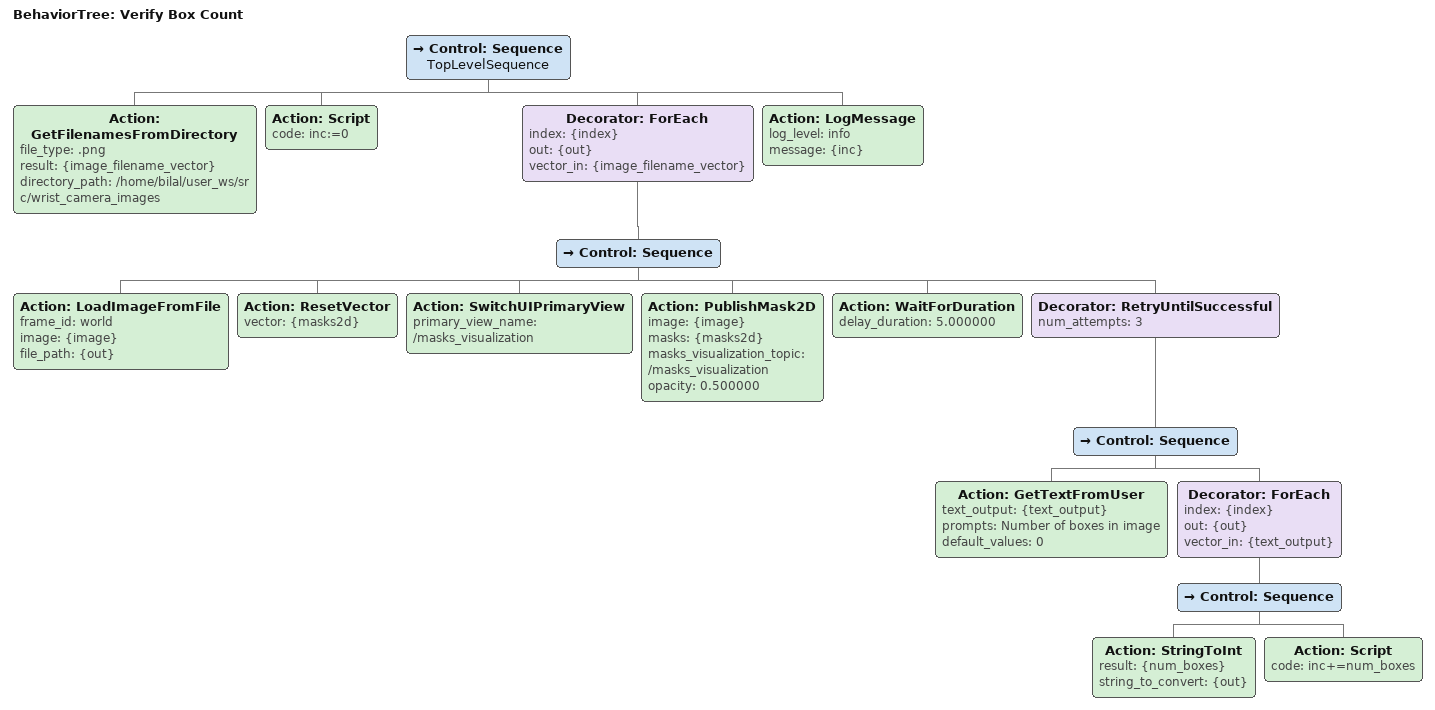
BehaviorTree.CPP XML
<?xml version='1.0' encoding='UTF-8'?>
<root BTCPP_format="4" main_tree_to_execute="Verify Box Count">
  <BehaviorTree ID="Verify Box Count" _description="User verify the number of boxes">
    <Control ID="Sequence" name="TopLevelSequence">
      <Action ID="GetFilenamesFromDirectory" file_type=".png" result="{image_filename_vector}" directory_path="/home/bilal/user_ws/src/wrist_camera_images"/>
      <Action ID="Script" code="inc:=0"/>
      <Decorator ID="ForEach" index="{index}" out="{out}" vector_in="{image_filename_vector}">
        <Control ID="Sequence">
          <Action ID="LoadImageFromFile" frame_id="world" image="{image}" file_path="{out}"/>
          <Action ID="ResetVector" vector="{masks2d}"/>
          <Action ID="SwitchUIPrimaryView" primary_view_name="/masks_visualization"/>
          <Action ID="PublishMask2D" image="{image}" masks="{masks2d}" masks_visualization_topic="/masks_visualization" opacity="0.500000"/>
          <Action ID="WaitForDuration" delay_duration="5.000000"/>
          <Decorator ID="RetryUntilSuccessful" num_attempts="3">
            <Control ID="Sequence">
              <Action ID="GetTextFromUser" text_output="{text_output}" prompts="Number of boxes in image" default_values="0"/>
              <Decorator ID="ForEach" index="{index}" out="{out}" vector_in="{text_output}">
                <Control ID="Sequence">
                  <Action ID="StringToInt" result="{num_boxes}" string_to_convert="{out}"/>
                  <Action ID="Script" code="inc+=num_boxes"/>
                </Control>
              </Decorator>
            </Control>
          </Decorator>
        </Control>
      </Decorator>
      <Action ID="LogMessage" log_level="info" message="{inc}"/>
    </Control>
  </BehaviorTree>
</root>
